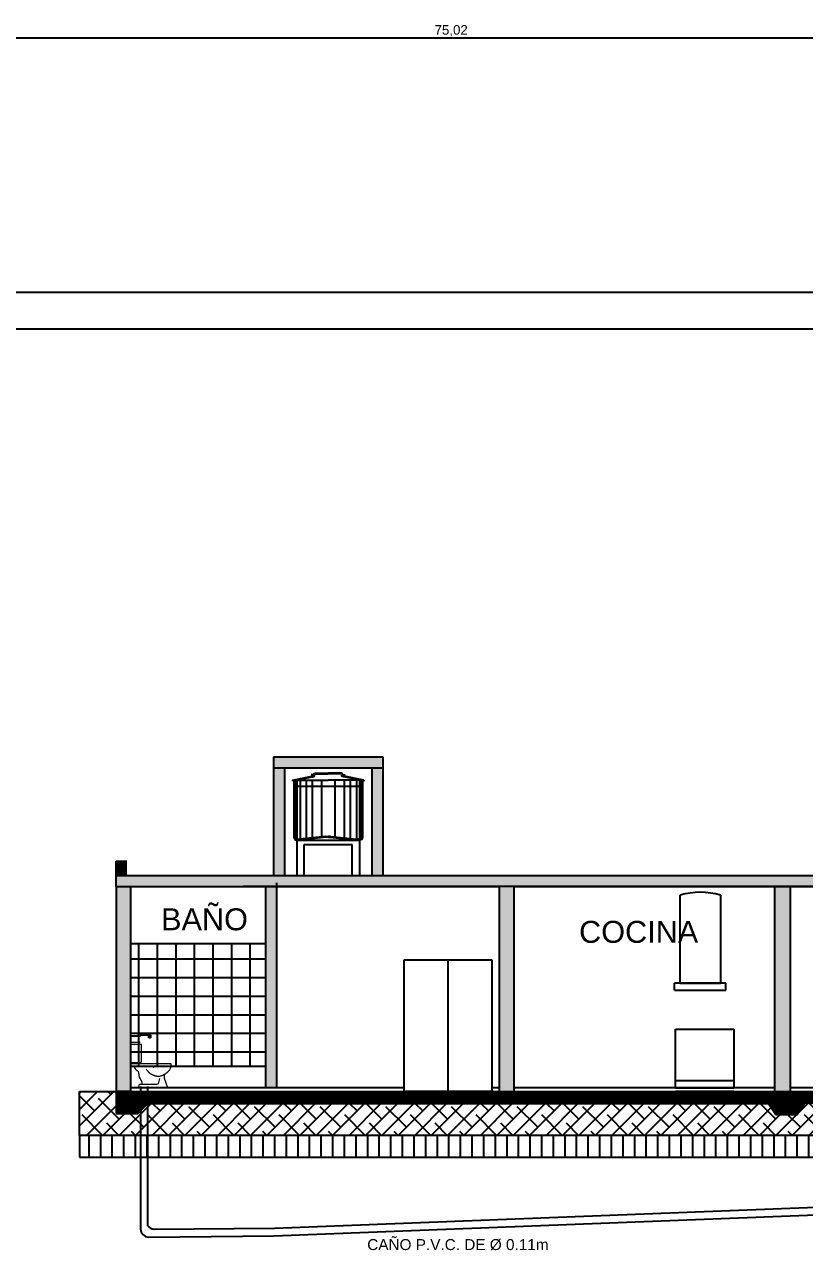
# Model space of a CAD drawing. Header units: millimetres. Extents: x 2439 to 2849, y 1282 to 1398.
# Drawn here: x 2730.49 to 2741.16, y 1344.12 to 1360.88 of the extents above; entities that cross this region are included whole.
import ezdxf

# ---------------------------------------------------------------- set-up
doc = ezdxf.new("R2010")
doc.units = ezdxf.units.MM
doc.layers.add('10-SANITARIOS', color=7, linetype='Continuous')
doc.layers.add('Linea Fina', color=8, linetype='Continuous', lineweight=9)
doc.styles.add('1en50', font='arial.ttf', dxfattribs={"height": 0.09})
doc.styles.get("Standard").update_dxf_attribs({"font": 'arial.ttf'})
doc.dimstyles.new('Joel', dxfattribs={"dimtxt": 0.13, "dimasz": 0.1, "dimexe": 1.25, "dimexo": 0.625, "dimgap": 0.0176, "dimtad": 1, "dimtxsty": 'Standard', "dimblk": 'OBLIQUE', "dimcen": 2.5, "dimse1": 1, "dimse2": 1, "dimclre": 256, "dimadec": 0, "dimazin": 0, "dimtfac": 1, "dimtmove": 0, "dimatfit": 3, "dimldrblk": 'OBLIQUE', "dimfxl": 1, "dimarcsym": 0})

# ---------------------------------------------------------------- blocks, each defined once
blk = doc.blocks.new('_Oblique')
at = {"color": 0, "linetype": 'ByBlock', "lineweight": -2}
blk.add_line((-0.5, -0.5), (0.5, 0.5), dxfattribs=at)
blk = doc.blocks.new('*D32')
at = {"color": 0, "lineweight": -2, "transparency": 16777216}
blk.add_line((2698.815, 1360.701), (2773.835, 1360.701), dxfattribs=at)
at = {"layer": 'Defpoints', "color": 0, "transparency": 16777216}
for p in [(2773.835, 1360.701), (2698.815, 1357.218), (2773.835, 1357.218)]:
    blk.add_point(p, dxfattribs=at)
at = {"color": 0, "lineweight": -2, "transparency": 16777216, "xscale": 0.1, "yscale": 0.1, "zscale": 0.1, "rotation": 180}
blk.add_blockref('_Oblique', (2698.815, 1360.701), dxfattribs=at)
at = {"color": 0, "lineweight": -2, "transparency": 16777216, "xscale": 0.1, "yscale": 0.1, "zscale": 0.1}
blk.add_blockref('_Oblique', (2773.835, 1360.701), dxfattribs=at)
at = {"color": 0, "transparency": 16777216, "insert": (2736.325, 1360.796), "char_height": 0.13, "attachment_point": 5}
blk.add_mtext('75,02', dxfattribs=at)
blk = doc.blocks.new('SAVFS525')
for p, q in [((-0.487, 0.82), (-0.196, 0.876)), ((-0.478, 0.813), (-0.191, 0.869)), ((-0.201, 0.893), (-0.231, 0.893)), ((-0.196, 0.885), (-0.231, 0.885)), ((-0.201, 0.893), (-0.189, 0.912)), ((-0.196, 0.885), (-0.184, 0.904)), ((-0.196, 0.876), (-0.186, 0.893)), ((-0.191, 0.869), (-0.181, 0.885)), ((-0.189, 0.912), (0, 0.912)), ((-0.184, 0.904), (0, 0.904)), ((0.189, 0.912), (0, 0.912)), ((0.184, 0.904), (0, 0.904)), ((0.191, 0.869), (0.181, 0.885)), ((0.196, 0.885), (0.184, 0.904)), ((0.196, 0.876), (0.186, 0.893)), ((0.201, 0.893), (0.189, 0.912)), ((0.478, 0.813), (0.191, 0.869)), ((0.196, 0.885), (0.231, 0.885)), ((0.487, 0.82), (0.196, 0.876)), ((0.201, 0.893), (0.231, 0.893)), ((-0.487, 0.82), (-0.487, 0.803)), ((-0.478, 0.813), (-0.478, 0.803)), ((-0.47, 0.82), (-0.47, 0.04)), ((-0.457, 0.82), (-0.457, 0.042)), ((0.457, 0.82), (0.457, 0.042)), ((0.47, 0.82), (0.47, 0.04)), ((0.478, 0.813), (0.478, 0.803)), ((0.487, 0.82), (0.487, 0.803)), ((-0.47, 0.04), (-0.458, 0.009)), ((-0.458, 0.009), (-0.43, 0)), ((-0.457, 0.042), (-0.449, 0.019)), ((-0.449, 0.019), (-0.428, 0.013)), ((-0.43, 0), (-0.375, 0)), ((-0.43, 0), (0.43, 0)), ((-0.428, 0.013), (-0.375, 0.013)), ((-0.347, 0.015), (-0.375, 0.013)), ((-0.375, 0), (-0.344, 0.003)), ((-0.031, 0.049), (-0.347, 0.015)), ((-0.029, 0.037), (-0.344, 0.003)), ((-0.301, 0.011), (-0.301, 0.011)), ((-0.217, 0.027), (-0.217, 0.026)), ((-0.031, 0.049), (0, 0.049)), ((0, 0.037), (-0.029, 0.037)), ((0.031, 0.049), (0, 0.049)), ((0, 0.037), (0.029, 0.037)), ((0.029, 0.037), (0.344, 0.003)), ((0.031, 0.049), (0.347, 0.015)), ((0.217, 0.027), (0.217, 0.026)), ((0.301, 0.011), (0.301, 0.011)), ((0.375, 0), (0.344, 0.003)), ((0.347, 0.015), (0.375, 0.013)), ((0.428, 0.013), (0.375, 0.013)), ((0.43, 0), (0.375, 0)), ((0.449, 0.019), (0.428, 0.013)), ((0.458, 0.009), (0.43, 0)), ((0.457, 0.042), (0.449, 0.019)), ((0.47, 0.04), (0.458, 0.009))]:
    blk.add_line(p, q)
at = {"color": 30}
for p, q in [((-0.487, 0.82), (0, 0.82)), ((-0.47, 0.736), (0.47, 0.736)), ((-0.427, 0.82), (-0.427, 0.013)), ((-0.385, 0.82), (-0.385, 0.013)), ((-0.301, 0.82), (-0.301, 0.02)), ((-0.217, 0.82), (-0.217, 0.029)), ((-0.091, 0.82), (-0.091, 0.038)), ((0.487, 0.82), (0, 0.82)), ((0.091, 0.82), (0.091, 0.038)), ((0.217, 0.82), (0.217, 0.029)), ((0.301, 0.82), (0.301, 0.02)), ((0.385, 0.82), (0.385, 0.013)), ((0.427, 0.82), (0.427, 0.013))]:
    blk.add_line(p, q, dxfattribs=at)
for points in [[(-0.487, 0.82), (-0.478, 0.813), (-0.196, 0.876), (-0.191, 0.869)], [(-0.231, 0.885), (-0.231, 0.893), (-0.196, 0.885), (-0.201, 0.893)], [(-0.201, 0.893), (-0.196, 0.885), (-0.189, 0.912), (-0.184, 0.904)], [(-0.196, 0.876), (-0.191, 0.869), (-0.186, 0.893), (-0.181, 0.885)], [(-0.189, 0.912), (-0.184, 0.904), (0, 0.912), (0, 0.904)], [(0.189, 0.912), (0.184, 0.904), (0, 0.912), (0, 0.904)], [(0.196, 0.876), (0.191, 0.869), (0.186, 0.893), (0.181, 0.885)], [(0.201, 0.893), (0.196, 0.885), (0.189, 0.912), (0.184, 0.904)], [(0.487, 0.82), (0.478, 0.813), (0.196, 0.876), (0.191, 0.869)], [(0.231, 0.885), (0.231, 0.893), (0.196, 0.885), (0.201, 0.893)], [(-0.478, 0.813), (-0.487, 0.82), (-0.478, 0.803), (-0.487, 0.803)], [(-0.47, 0.82), (-0.457, 0.82), (-0.47, 0.04), (-0.457, 0.042)], [(0.47, 0.82), (0.457, 0.82), (0.47, 0.04), (0.457, 0.042)], [(0.478, 0.813), (0.487, 0.82), (0.478, 0.803), (0.487, 0.803)], [(-0.457, 0.042), (-0.47, 0.04), (-0.449, 0.019), (-0.458, 0.009)], [(-0.449, 0.019), (-0.458, 0.009), (-0.428, 0.013), (-0.43, 0)], [(-0.428, 0.013), (-0.43, 0), (-0.375, 0.013), (-0.375, 0)], [(-0.375, 0.013), (-0.375, 0), (-0.347, 0.015), (-0.344, 0.003)], [(-0.347, 0.015), (-0.344, 0.003), (-0.031, 0.049), (-0.029, 0.037)], [(-0.031, 0.049), (-0.029, 0.037), (0, 0.049), (0, 0.037)], [(0.031, 0.049), (0.029, 0.037), (0, 0.049), (0, 0.037)], [(0.347, 0.015), (0.344, 0.003), (0.031, 0.049), (0.029, 0.037)], [(0.375, 0.013), (0.375, 0), (0.347, 0.015), (0.344, 0.003)], [(0.428, 0.013), (0.43, 0), (0.375, 0.013), (0.375, 0)], [(0.449, 0.019), (0.458, 0.009), (0.428, 0.013), (0.43, 0)], [(0.457, 0.042), (0.47, 0.04), (0.449, 0.019), (0.458, 0.009)]]:
    blk.add_solid(points)

msp = doc.modelspace()

# ---------------------------------------------------------------- hatches: boundary and pattern name
h = msp.add_hatch(color=3)
h.dxf.hatch_style = 1
h.paths.add_polyline_path([(2733.89472, 1350.87001), (2733.89472, 1350.72001), (2735.38955, 1350.72001), (2735.38955, 1350.87001)])
h = msp.add_hatch(color=1)
h.dxf.hatch_style = 1
h.paths.add_polyline_path([(2733.89472, 1349.24553), (2734.04472, 1349.24553), (2734.04472, 1350.72001), (2733.89472, 1350.72001)])
h = msp.add_hatch(color=1)
h.dxf.hatch_style = 1
h.paths.add_polyline_path([(2735.38955, 1350.72001), (2735.23955, 1350.72001), (2735.23955, 1349.24553), (2735.38955, 1349.24553)])
h = msp.add_hatch(color=1)
h.dxf.hatch_style = 1
h.paths.add_polyline_path([(2731.74156, 1349.24553), (2731.89156, 1349.24553), (2731.89156, 1349.44553), (2731.74156, 1349.44553)])
h = msp.add_hatch(color=3)
h.dxf.hatch_style = 1
h.paths.add_polyline_path([(2731.74156, 1349.24553), (2731.74156, 1349.09553), (2736.98156, 1349.09553), (2751.39453, 1349.09553), (2751.39453, 1349.24553)])
h = msp.add_hatch(color=1)
h.dxf.hatch_style = 1
h.paths.add_polyline_path([(2731.74156, 1346.29553), (2731.94156, 1346.29553), (2731.94156, 1349.09553), (2731.74156, 1349.09553)])
h = msp.add_hatch(color=1)
h.dxf.hatch_style = 1
h.paths.add_polyline_path([(2733.94156, 1349.09553), (2733.79156, 1349.09553), (2733.79156, 1346.34722), (2733.94156, 1346.34722)])
h = msp.add_hatch(color=1)
h.dxf.hatch_style = 1
h.paths.add_polyline_path([(2737.18156, 1349.09553), (2736.98156, 1349.09553), (2736.98156, 1346.29553), (2737.18156, 1346.29553)])
h = msp.add_hatch(color=1)
h.dxf.hatch_style = 1
h.paths.add_polyline_path([(2740.96156, 1349.09553), (2740.74747, 1349.09553), (2740.74747, 1346.29553), (2740.96156, 1346.29553)])
at = {"true_color": 0xffffff}
h = msp.add_hatch(dxfattribs=at)
h.set_pattern_fill('NET', scale=0.08)
h.set_pattern_definition([(0, (8.66602, -16.63456), (0, 0.254), []), (90, (8.66602, -16.63456), (-0.254, 2e-17), [])])
h.paths.add_polyline_path([(2731.94156, 1346.63784), (2733.79156, 1346.63784), (2733.79156, 1348.31602), (2731.94156, 1348.31602)])
h = msp.add_hatch(dxfattribs=at)
h.set_pattern_fill('ANSI38', scale=0.05)
h.set_pattern_definition([(45, (230.1084, -3.59012), (-0.1122532015, 0.1122532015), []), (135, (230.1084, -3.59012), (-0.3367596045, 0.1122532015), [0.396875, -0.238125])])
h.paths.add_polyline_path([(2752.00921, 1345.69553), (2752.00921, 1346.29553), (2751.39453, 1346.29553), (2751.39453, 1345.99553), (2751.09453, 1345.99553), (2750.95779, 1346.13227), (2747.75351, 1346.13227), (2745.98966, 1346.13227), (2745.89069, 1345.98227), (2745.59862, 1345.98227), (2745.49966, 1346.13227), (2741.15744, 1346.13227), (2741.05679, 1345.97972), (2740.76472, 1345.97972), (2740.66407, 1346.13227), (2735.77306, 1346.13227), (2733.91876, 1346.13225), (2732.17876, 1346.13225), (2732.04156, 1345.99553), (2731.74156, 1345.99553), (2731.74156, 1346.29553), (2731.24156, 1346.29553), (2731.24156, 1345.69553), (2731.74156, 1345.69553), (2733.48156, 1345.69553)])
h = msp.add_hatch(dxfattribs=at)
h.set_pattern_fill('JIS_WOOD', scale=0.01)
h.set_pattern_definition([(45, (230.108405, -3.590116), (-0.004999999992, 0.004999999992), [])])
h.paths.add_polyline_path([(2751.39453, 1345.99553), (2751.39453, 1346.29553), (2733.48156, 1346.29553), (2731.94156, 1346.29553), (2731.74156, 1346.29553), (2731.74156, 1345.99553), (2732.04156, 1345.99553), (2732.17876, 1346.13225), (2733.91876, 1346.13225), (2736.12236, 1346.13225), (2740.66407, 1346.13227), (2740.76472, 1345.97972), (2741.05679, 1345.97972), (2741.15744, 1346.13227), (2745.49966, 1346.13227), (2745.59862, 1345.98227), (2745.89069, 1345.98227), (2745.98966, 1346.13227), (2747.88765, 1346.13227), (2750.95779, 1346.13227), (2751.09453, 1345.99553)])
h = msp.add_hatch()
h.set_pattern_fill('ANSI31', color=256, scale=0.05, angle=45, style=0)
h.set_pattern_definition([(90, (230.1084, -3.59012), (-0.15875, 0), [])])
h.paths.add_polyline_path([(2733.48156, 1345.69553), (2731.74156, 1345.69553), (2731.24156, 1345.69553), (2731.24156, 1345.39553), (2732.88156, 1345.39553), (2752.00921, 1345.39553), (2752.00921, 1345.69553)])

# ---------------------------------------------------------------- linework, layer by layer
for p, q in [((2773.83514, 1357.21825), (2698.81504, 1357.21825)), ((2733.89472, 1350.87001), (2735.38955, 1350.87001)), ((2733.89472, 1350.87001), (2733.89472, 1349.24553)), ((2735.38955, 1350.87001), (2735.38955, 1349.24553)), ((2733.89472, 1350.72001), (2735.38955, 1350.72001)), ((2734.04472, 1350.72001), (2734.04472, 1349.24553)), ((2735.23955, 1350.72001), (2735.23955, 1349.24553)), ((2731.74156, 1349.24553), (2731.74156, 1349.44553)), ((2731.74156, 1349.44553), (2731.89156, 1349.44553)), ((2751.39453, 1349.24553), (2731.74156, 1349.24553)), ((2731.74156, 1349.09553), (2731.74156, 1349.24553)), ((2733.48156, 1349.24553), (2733.48156, 1349.24553)), ((2731.74156, 1349.09553), (2731.74156, 1346.29553)), ((2731.74156, 1349.09553), (2736.98156, 1349.09553)), ((2731.94156, 1349.09553), (2731.94156, 1346.29553)), ((2751.39453, 1349.09553), (2733.48156, 1349.09553)), ((2733.79156, 1346.34722), (2733.79156, 1349.09553)), ((2733.94156, 1346.34722), (2733.94156, 1349.14722)), ((2736.98156, 1349.09553), (2733.94156, 1349.09553)), ((2736.98156, 1349.09553), (2736.98156, 1346.29553)), ((2737.18156, 1349.09553), (2737.18156, 1346.29553)), ((2737.18156, 1349.09553), (2740.96156, 1349.09553)), ((2740.74747, 1349.09553), (2740.74747, 1346.29553)), ((2740.96156, 1349.09553), (2740.96156, 1346.29553)), ((2740.96156, 1349.09553), (2745.67156, 1349.09553)), ((2733.79156, 1348.31602), (2731.94156, 1348.31602)), ((2735.68156, 1348.09553), (2736.88156, 1348.09553)), ((2735.68156, 1346.29304), (2735.68156, 1348.09553)), ((2736.28156, 1348.09553), (2736.28156, 1346.29553)), ((2736.88156, 1348.09553), (2736.88156, 1346.29553)), ((2739.39254, 1346.34722), (2739.39254, 1347.14722)), ((2739.39254, 1347.14722), (2740.19254, 1347.14722)), ((2740.19254, 1347.14722), (2740.19254, 1346.34722)), ((2733.79156, 1346.63784), (2731.94156, 1346.63784)), ((2733.37574, 1346.34722), (2731.94156, 1346.34722)), ((2735.67574, 1346.34722), (2733.37574, 1346.34722)), ((2736.98156, 1346.34722), (2736.88156, 1346.34722)), ((2740.74747, 1346.34722), (2737.18156, 1346.34722)), ((2739.39254, 1346.44722), (2740.19254, 1346.44722)), ((2739.39254, 1346.34722), (2740.19254, 1346.34722)), ((2744.81919, 1346.34722), (2740.96156, 1346.34722)), ((2731.24156, 1345.69553), (2731.24156, 1346.29553)), ((2731.24156, 1346.29553), (2731.74156, 1346.29553)), ((2731.74156, 1346.29553), (2731.74156, 1345.99553)), ((2731.94156, 1346.29553), (2731.74156, 1346.29553)), ((2731.94156, 1346.29553), (2733.48156, 1346.29553)), ((2733.48156, 1346.29553), (2751.40921, 1346.29553)), ((2733.48156, 1346.29553), (2735.53156, 1346.29553)), ((2736.90412, 1346.29553), (2735.70412, 1346.29553)), ((2740.19254, 1346.29553), (2739.39254, 1346.29553)), ((2731.74156, 1345.99553), (2732.04156, 1345.99553)), ((2732.04156, 1345.99553), (2732.17876, 1346.13225)), ((2732.17876, 1346.13225), (2733.91876, 1346.13225)), ((2733.91876, 1346.13225), (2736.12236, 1346.13225)), ((2735.77306, 1346.13227), (2740.66407, 1346.13227)), ((2731.74156, 1345.69553), (2731.24156, 1345.69553)), ((2731.24156, 1345.69553), (2731.24156, 1345.39553)), ((2733.48156, 1345.69553), (2731.74156, 1345.69553)), ((2752.00921, 1345.69553), (2733.48156, 1345.69553)), ((2731.24156, 1345.39553), (2732.88156, 1345.39553)), ((2732.88156, 1345.39553), (2752.00921, 1345.39553)), ((2732.17861, 1344.41466), (2732.17861, 1344.41506))]:
    msp.add_line(p, q)
at = {"ltscale": 0.01}
for p, q in [((2754.84224, 1356.71825), (2699.31504, 1356.71825)), ((2734.21308, 1349.73349), (2734.21308, 1349.24553)), ((2735.07306, 1349.73349), (2735.07306, 1349.24553)), ((2734.31308, 1349.24553), (2734.31308, 1349.67349)), ((2734.31308, 1349.67349), (2734.97306, 1349.67349)), ((2734.97306, 1349.24553), (2734.97306, 1349.67349)), ((2739.45702, 1347.77835), (2739.45702, 1348.97835)), ((2740.00702, 1348.97835), (2740.00702, 1347.77835)), ((2740.07979, 1347.77835), (2739.37979, 1347.77835)), ((2739.37979, 1347.67835), (2739.37979, 1347.77835)), ((2739.37979, 1347.67835), (2740.07979, 1347.67835)), ((2739.45702, 1347.77835), (2740.00702, 1347.77835)), ((2740.07979, 1347.67835), (2740.07979, 1347.77835)), ((2732.07424, 1347.05267), (2731.94156, 1347.05267)), ((2732.05835, 1347.07088), (2732.21103, 1347.07088)), ((2732.19103, 1347.02793), (2732.19103, 1347.05088)), ((2732.21103, 1347.02793), (2732.19103, 1347.02793)), ((2732.21103, 1347.07088), (2732.21103, 1347.02793))]:
    msp.add_line(p, q, dxfattribs=at)
at = {"lineweight": 0}
for p, q in [((2732.07242, 1346.96372), (2731.94156, 1346.96372)), ((2731.94156, 1346.94158), (2732.0893, 1346.94158)), ((2732.0893, 1346.71015), (2732.0893, 1346.94158)), ((2731.94156, 1346.67646), (2732.49147, 1346.67646)), ((2731.94723, 1346.6902), (2732.06934, 1346.6902)), ((2732.49147, 1346.67646), (2732.49147, 1346.63896)), ((2732.05193, 1346.53614), (2732.05193, 1346.51191)), ((2732.24384, 1346.63717), (2732.25656, 1346.61709)), ((2732.07684, 1346.39624), (2732.29894, 1346.39624)), ((2732.32796, 1346.41676), (2732.3417, 1346.47313)), ((2732.40145, 1346.47656), (2732.44755, 1346.34816))]:
    msp.add_line(p, q, dxfattribs=at)
at = {"color": 1, "ltscale": 0.01}
for p, q in [((2732.07861, 1346.3655), (2732.07861, 1344.41466)), ((2732.17861, 1344.45762), (2732.17861, 1346.3655)), ((2733.89925, 1344.32246), (2750.00846, 1344.94573)), ((2733.90967, 1344.42713), (2747.53277, 1344.95417)), ((2732.18421, 1344.30474), (2733.89925, 1344.32246)), ((2732.25808, 1344.41188), (2733.90967, 1344.42713))]:
    msp.add_line(p, q, dxfattribs=at)
at = {"lineweight": 0}
msp.add_lwpolyline([(2732.49147, 1346.63896), (2732.48991, 1346.6296), (2732.48774, 1346.62104), (2732.48503, 1346.61324), (2732.48191, 1346.60612), (2732.47847, 1346.59962), (2732.47482, 1346.59369), (2732.47106, 1346.58826), (2732.4673, 1346.58328), (2732.46361, 1346.57868), (2732.46, 1346.57441), (2732.45644, 1346.57044), (2732.45293, 1346.56671), (2732.44943, 1346.56318), (2732.44594, 1346.55981), (2732.44242, 1346.55654), (2732.43887, 1346.55333), (2732.43526, 1346.55015), (2732.4316, 1346.54701), (2732.42789, 1346.54392), (2732.42413, 1346.54092), (2732.42033, 1346.538), (2732.41649, 1346.53521), (2732.41263, 1346.53256), (2732.40873, 1346.53006), (2732.40481, 1346.52773), (2732.40086, 1346.52556), (2732.3969, 1346.52353), (2732.39292, 1346.5216), (2732.38893, 1346.51977), (2732.38492, 1346.518), (2732.38091, 1346.51627), (2732.37688, 1346.51456), (2732.37285, 1346.51286), (2732.3688, 1346.51118), (2732.36471, 1346.50955), (2732.36057, 1346.50798), (2732.35636, 1346.50651), (2732.35208, 1346.50515), (2732.34769, 1346.50394), (2732.34319, 1346.50289), (2732.33858, 1346.50202), (2732.33386, 1346.50134), (2732.32909, 1346.50085), (2732.32428, 1346.50055), (2732.31947, 1346.50044), (2732.31469, 1346.50051), (2732.30997, 1346.50077), (2732.30535, 1346.50122), (2732.30085, 1346.50185), (2732.29645, 1346.50265), (2732.29214, 1346.50359), (2732.2879, 1346.50467), (2732.28371, 1346.50587), (2732.27955, 1346.50715), (2732.2754, 1346.50851), (2732.27125, 1346.50993), (2732.26707, 1346.51139), (2732.26288, 1346.51289), (2732.25867, 1346.51444), (2732.25446, 1346.51605), (2732.25026, 1346.51772), (2732.24606, 1346.51947), (2732.24189, 1346.52129), (2732.23775, 1346.52319), (2732.23365, 1346.52518), (2732.2296, 1346.52726), (2732.22563, 1346.52942), (2732.22174, 1346.53167), (2732.21795, 1346.53399), (2732.21429, 1346.5364), (2732.21077, 1346.53887), (2732.2074, 1346.54142), (2732.2042, 1346.54404), (2732.20114, 1346.54674), (2732.19818, 1346.54951), (2732.19529, 1346.55238), (2732.19242, 1346.55534), (2732.18956, 1346.55841), (2732.18665, 1346.56159), (2732.18367, 1346.56488), (2732.18058, 1346.5683), (2732.17735, 1346.57189), (2732.17394, 1346.5757), (2732.17034, 1346.57976), (2732.1665, 1346.58414), (2732.1624, 1346.58886), (2732.158, 1346.59398), (2732.15329, 1346.59955)], dxfattribs=at)
msp.add_lwpolyline([(2740.66575, 1346.12972), (2740.76472, 1345.97972), (2741.05679, 1345.97972), (2741.15575, 1346.12972)])
at = {"ltscale": 0.01}
msp.add_arc((2739.73202, 1348.05304), 0.96531, 73.448214, 106.551786, dxfattribs=at)
at = {"color": 1, "ltscale": 0.01}
for centre, radius, start, end in [((2732.18934, 1344.41535), 0.11073, 180.361007, 267.348383), ((2732.28015, 1344.54212), 0.1321, 219.767767, 260.382894)]:
    msp.add_arc(centre, radius, start, end, dxfattribs=at)
at = {"lineweight": 0}
for centre, major_axis, start_param, end_param in [((2732.06934, 1346.71015), (0.01411, 0.01411), 3.92699082, 5.49778714), ((2732.0642, 1346.64533), (-0.05118, 0.05118), 0.87355941, 1.8889817), ((2732.01395, 1346.54574), (-0.0277, 0.0277), 3.67936711, 5.03057436), ((2732.43103, 1346.65404), (0.28629, 0.28629), 2.71487597, 2.93752659), ((2732.49393, 1346.49963), (0.06739, 0.06739), 2.11169205, 2.60069693), ((2732.07861, 1346.3655), (0.02178, 0.02178), 0.84295217, 2.87896285), ((2732.05875, 1346.40942), (-0.0287, 0.0287), 3.59621832, 4.50832292), ((2732.29894, 1346.42703), (-0.02177, 0.02177), 2.35619449, 3.5867843)]:
    msp.add_ellipse(centre, major_axis=major_axis, ratio=1, start_param=start_param, end_param=end_param, dxfattribs=at)

# ---------------------------------------------------------------- block references
at = {"layer": '10-SANITARIOS'}
msp.add_blockref('SAVFS525', (2734.64307, 1349.73349), dxfattribs=at)

# ---------------------------------------------------------------- texts
at = {"char_height": 0.3, "attachment_point": 1}
for s, width, insert in [('BAÑO', 5.1888465, (2732.35813, 1348.79951)), ('COCINA', 3.9504669, (2738.07433, 1348.62773))]:
    msp.add_mtext_dynamic_manual_height_columns(s, width=width, gutter_width=12.5, heights=[0], dxfattribs=dict(at, insert=insert))
at = {"layer": 'Linea Fina', "insert": (2735.17707, 1344.27753), "char_height": 0.15, "width": 3.1004138, "attachment_point": 1, "style": '1en50'}
msp.add_mtext('CAÑO P.V.C. DE %%C 0.11m', dxfattribs=at)

# ---------------------------------------------------------------- dimensions: what is measured, and where the dimension line sits
dim = msp.add_linear_dim(base=(2773.83514, 1360.70077), p1=(2698.81504, 1357.21825), p2=(2773.83514, 1357.21825), dimstyle='Joel')
dim.commit()
dim.dimension.update_dxf_attribs({"geometry": '*D32', "text_midpoint": (2736.32509, 1360.79649)})

doc.saveas('drawing.dxf')
